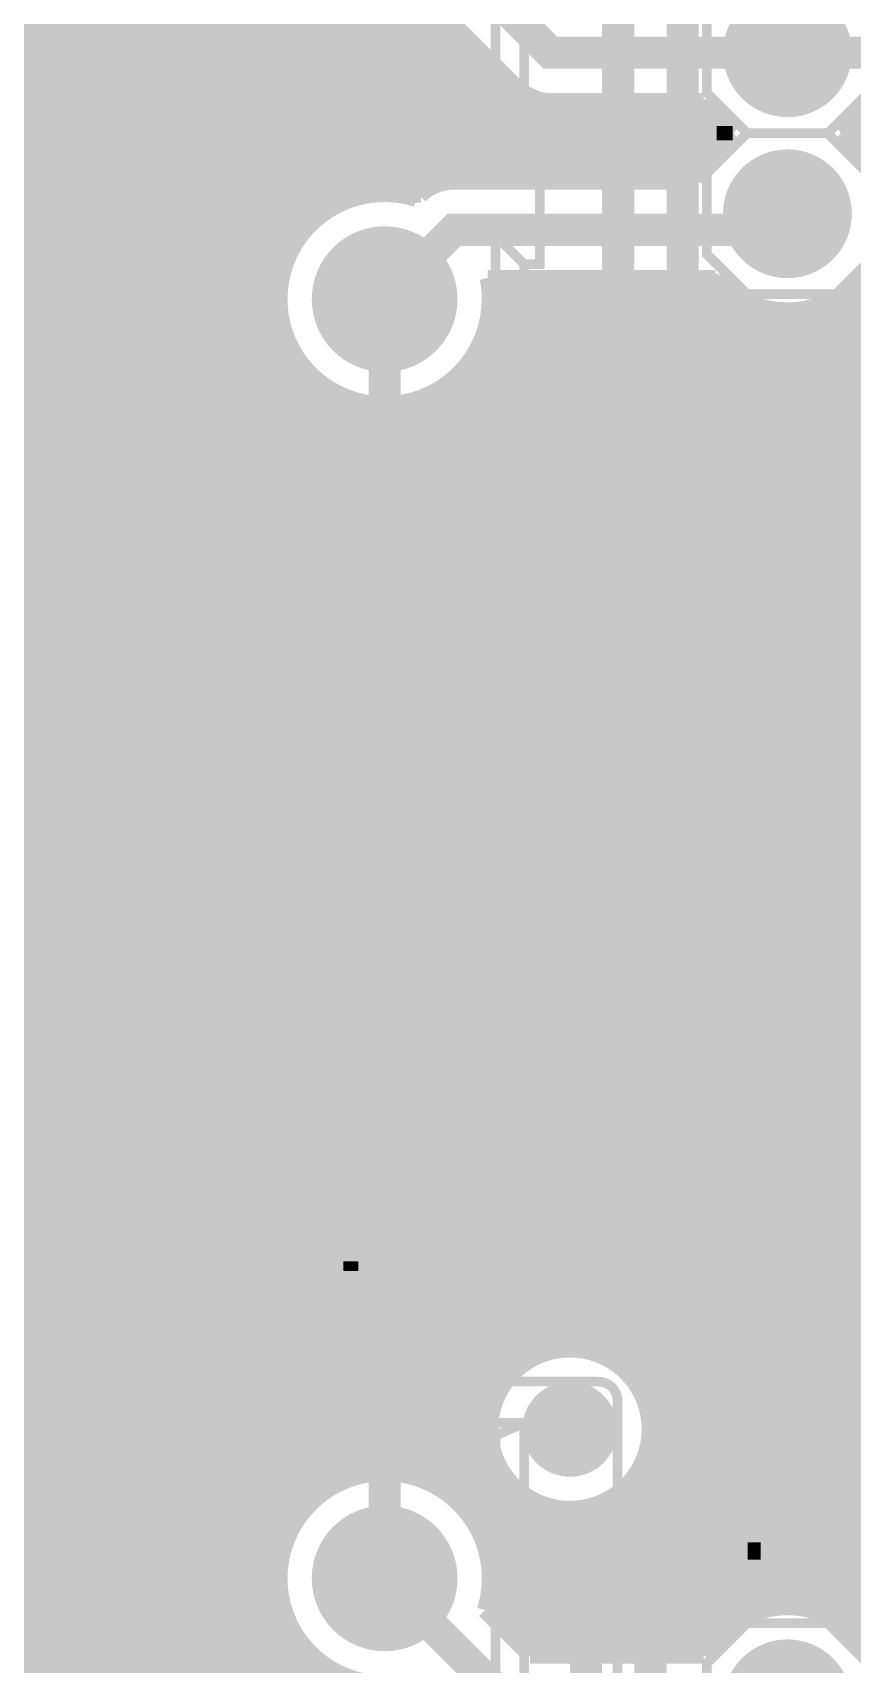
# Model space of a CAD drawing. Extents: x -5 to 100, y -56 to 115.
# Drawn here: x 9.06 to 21.98, y 63.49 to 89.22 of the extents above; entities that cross this region are included whole.
import ezdxf

# ---------------------------------------------------------------- set-up
doc = ezdxf.new("R2010")
doc.units = 0
doc.header["$MEASUREMENT"] = 0
doc.layers.get('0').update_dxf_attribs({"linetype": 'CONTINUOUS'})
for name, color, linetype in [('22-314-0_BOT', 7, 'CONTINUOUS'), ('22-314-0_DRD', 7, 'CONTINUOUS'), ('22-314-0_DRL', 2, 'CONTINUOUS'), ('22-314-0_SMB', 4, 'CONTINUOUS'), ('22-314-0_SMT', 3, 'CONTINUOUS'), ('22-314-0_SST', 5, 'CONTINUOUS'), ('22-314-0_TOP', 10, 'CONTINUOUS'), ('THRUHOLE_NPT', 9, 'CONTINUOUS'), ('THRUHOLE_TAP', 12, 'CONTINUOUS')]:
    doc.layers.add(name, color=color, linetype=linetype)

# ---------------------------------------------------------------- blocks, each defined once
blk = doc.blocks.new('ROUND_3')
at = {"const_width": 1.14935}
blk.add_lwpolyline([(-0.574674, 0, 1), (0.574674, 0, 1)], format="xyb", close=True, dxfattribs=at)
blk = doc.blocks.new('ROUND_4')
at = {"const_width": 0.7493}
blk.add_lwpolyline([(-0.37465, 0, 1), (0.37465, 0, 1)], format="xyb", close=True, dxfattribs=at)
blk = doc.blocks.new('ROUND_6')
at = {"const_width": 1.016}
blk.add_lwpolyline([(-0.508, 0, 1), (0.508, 0, 1)], format="xyb", close=True, dxfattribs=at)
blk = doc.blocks.new('ROUND_5')
at = {"const_width": 0.75057}
blk.add_lwpolyline([(-0.375284, 0, 1), (0.375284, 0, 1)], format="xyb", close=True, dxfattribs=at)
blk = doc.blocks.new('ROUND_17')
at = {"const_width": 0.54991}
blk.add_lwpolyline([(-0.274954, 0, 1), (0.274954, 0, 1)], format="xyb", close=True, dxfattribs=at)
blk = doc.blocks.new('ROUND_18')
at = {"const_width": 0.65024}
blk.add_lwpolyline([(-0.32512, 0, 1), (0.32512, 0, 1)], format="xyb", close=True, dxfattribs=at)

msp = doc.modelspace()

# ---------------------------------------------------------------- linework, layer by layer
at = {"layer": '22-314-0_BOT', "const_width": 0.508}
for points in [[(13.2588, 35.4838), (13.02766, 35.4838), (10.414, 38.1), (10.414, 104.46258), (12.25042, 106.299)], [(43.66514, 17.85366), (38.227, 17.85366), (22.098, 34.036), (22.098, 36.322), (17.78, 40.64), (17.78, 64.516), (20.066, 66.802), (20.066, 81.788), (18.288, 83.566), (18.288, 90.932), (14.224, 94.996), (14.224, 104.77246), (15.75054, 106.299)], [(56.66486, 11.3538), (56.66486, 9.16686), (54.61, 7.112), (41.402, 7.112), (33.782, 14.732), (33.782, 19.05), (28.702, 24.13), (13.208, 24.13), (9.652, 27.686), (9.652, 98.806), (8.7503, 99.7077), (8.7503, 101.69906)], [(12.25042, 101.69906), (12.25042, 99.88042), (11.176, 98.806), (11.176, 41.402), (17.018, 35.4838), (19.75866, 35.4838)], [(50.165, 11.3538), (50.165, 11.557), (46.482, 15.24), (46.482, 19.05), (44.958, 20.574), (37.084, 20.574), (23.114, 34.544), (23.114, 41.656), (18.796, 45.974), (18.796, 64.262), (20.828, 66.294), (20.828, 82.296), (19.304, 83.82), (19.304, 96.266), (15.75054, 99.81946), (15.75054, 101.69906)], [(14.605, 85.0138), (14.605, 64.84366)]]:
    msp.add_lwpolyline(points, dxfattribs=at)
at = {"layer": '22-314-0_DRD', "const_width": 0.254}
for points in [[(20.955, 89.535), (20.32, 88.9)], [(21.59, 88.9), (20.955, 89.535)], [(20.32, 88.9), (20.955, 88.265)], [(20.955, 88.265), (21.59, 88.9)], [(20.955, 86.995), (20.32, 86.36)], [(21.59, 86.36), (20.955, 86.995)], [(20.32, 86.36), (20.955, 85.725)], [(20.955, 85.725), (21.59, 86.36)], [(13.97, 85.6488), (13.97, 84.3788)], [(15.24, 85.6488), (13.97, 85.6488)], [(15.24, 85.6488), (13.97, 84.3788)], [(15.24, 84.3788), (13.97, 85.6488)], [(15.24, 84.3788), (15.24, 85.6488)], [(13.97, 84.3788), (15.24, 84.3788)], [(17.526, 67.8307), (17.526, 66.5607)], [(18.161, 67.1957), (16.891, 67.1957)], [(13.97, 65.47866), (13.97, 64.20866)], [(15.24, 65.47866), (13.97, 65.47866)], [(15.24, 65.47866), (13.97, 64.20866)], [(15.24, 64.20866), (13.97, 65.47866)], [(15.24, 64.20866), (15.24, 65.47866)], [(13.97, 64.20866), (15.24, 64.20866)], [(20.955, 63.5), (20.32, 62.865)], [(21.59, 62.865), (20.955, 63.5)]]:
    msp.add_lwpolyline(points, dxfattribs=at)
at = {"layer": '22-314-0_SST'}
for points, const_width in [([(10.9347, 94.31528), (10.9347, 81.915), (12.45362, 81.915), (16.75384, 81.915), (16.75384, 79.61376), (12.45362, 79.61376), (11.23442, 79.61376)], 0.1524), ([(18.2753, 79.91602), (18.2753, 81.915), (18.2753, 94.31528)], 0.1524), ([(12.40536, 93.96476), (16.80464, 93.96476), (16.35506, 93.7641), (12.85494, 93.7641), (12.40536, 93.96476), (12.40536, 90.96502), (12.1539, 90.96502), (12.1539, 88.3158), (16.80464, 88.3158), (16.35506, 88.51392), (12.1539, 88.51392)], 0.1524), ([(16.80464, 88.3158), (16.80464, 93.96476)], 0.1524), ([(16.35506, 93.7641), (16.35506, 88.51392)], 0.1524), ([(20.32, 87.63), (19.685, 88.265), (19.685, 89.535), (20.32, 90.17), (21.59, 90.17), (22.225, 89.535), (22.225, 88.265), (21.59, 87.63), (20.32, 87.63)], 0.1524), ([(12.40536, 85.21446), (12.1539, 85.21446), (12.1539, 82.36458), (16.80464, 82.36458), (16.80464, 85.56498), (17.05356, 85.56498), (17.05356, 88.13546), (12.1539, 88.13546), (12.1539, 85.56498), (12.40536, 85.56498), (12.40536, 85.21446), (12.85494, 84.76488), (12.1539, 84.76488)], 0.1524), ([(12.1539, 88.01354), (17.05356, 88.01354)], 0.1524), ([(20.32, 85.09), (19.685, 85.725), (19.685, 86.995), (20.32, 87.63), (21.59, 87.63), (22.225, 86.995), (22.225, 85.598), (21.717, 85.09), (20.32, 85.09)], 0.1524), ([(16.35506, 82.7659), (16.35506, 86.01456), (16.80464, 85.56498)], 0.1524), ([(12.85494, 84.76488), (12.85494, 86.01456), (12.1539, 86.01456)], 0.1524), ([(12.40536, 85.56498), (12.85494, 86.01456)], 0.1524), ([(17.05356, 86.01456), (16.35506, 86.01456)], 0.1524), ([(12.1539, 82.7659), (16.35506, 82.7659), (16.80464, 82.36458)], 0.1524), ([(18.2753, 81.915), (16.75384, 81.915), (16.75384, 82.11566), (12.45362, 82.11566), (12.45362, 81.915), (12.45362, 79.61376)], 0.1524), ([(10.9347, 79.91602), (10.9347, 81.915)], 0.1524), ([(17.54632, 80.15732), (17.54632, 81.42732), (17.3355, 81.2165)], 0.254), ([(16.75384, 80.3656), (12.45362, 80.3656)], 0.1524), ([(17.75968, 80.15732), (17.3355, 80.15732)], 0.254), ([(12.45362, 79.86522), (16.75384, 79.86522)], 0.1524), ([(16.75384, 79.61376), (17.97558, 79.61376)], 0.1524), ([(13.77442, 69.088), (13.77442, 68.91782), (13.83538, 68.75018), (14.0716, 68.75018), (14.13002, 68.91782), (14.13002, 69.76618)], 0.1524), ([(14.19098, 69.76618), (13.95222, 69.76618)], 0.1524), ([(14.96822, 69.25818), (14.61262, 69.25818), (14.5542, 69.42582), (14.5542, 69.596), (14.61262, 69.76618), (14.96822, 69.76618), (15.02918, 69.596), (15.02918, 69.42582), (14.79042, 68.75018)], 0.1524), ([(17.97558, 67.945), (11.23442, 67.945)], 0.1524), ([(10.9347, 67.64528), (10.9347, 55.245), (12.45362, 55.245), (16.75384, 55.245), (16.75384, 52.94376), (12.45362, 52.94376), (11.23442, 52.94376)], 0.1524), ([(18.2753, 53.24602), (18.2753, 55.245), (18.2753, 67.64528)], 0.1524), ([(12.40536, 67.29476), (16.80464, 67.29476), (16.35506, 67.0941), (12.85494, 67.0941), (12.40536, 67.29476), (12.40536, 64.29502), (12.1539, 64.29502), (12.1539, 61.6458), (16.80464, 61.6458), (16.35506, 61.84392), (12.1539, 61.84392)], 0.1524), ([(21.44522, 67.03568), (20.42922, 67.44208), (20.42922, 66.89852)], 0.2032), ([(12.85494, 67.0941), (12.85494, 63.84544), (12.1539, 63.84544)], 0.1524), ([(16.35506, 67.0941), (16.35506, 61.84392)], 0.1524), ([(16.80464, 61.6458), (16.80464, 67.29476)], 0.1524), ([(20.93722, 65.88252), (20.93722, 66.28892), (20.76704, 66.42608), (20.59686, 66.42608), (20.42922, 66.28892), (20.42922, 65.88252), (21.44522, 65.88252)], 0.2032), ([(20.42922, 65.41008), (20.42922, 65.1383)], 0.2032), ([(21.10486, 64.9351), (21.27504, 64.9351), (21.44522, 65.00368), (21.44522, 65.27292), (21.27504, 65.3415), (20.42922, 65.3415)], 0.2032), ([(12.85494, 63.84544), (12.40536, 64.29502)], 0.1524), ([(20.32, 61.595), (19.685, 62.23), (19.685, 63.5), (20.32, 64.135), (21.59, 64.135), (22.225, 63.5), (22.225, 62.23), (21.59, 61.595), (20.32, 61.595)], 0.1524)]:
    msp.add_lwpolyline(points, dxfattribs=dict(at, const_width=const_width))
at = {"layer": '22-314-0_SST', "const_width": 0.1524}
for points in [[(10.9347, 79.91602, 0.4142136), (11.23442, 79.6163)], [(17.97558, 79.61376, 0.4142136), (18.27784, 79.91602)], [(11.23442, 67.945, 0.4142136), (10.9347, 67.64528)], [(18.2753, 67.64528, 0.4142136), (17.97558, 67.945)]]:
    msp.add_lwpolyline(points, format="xyb", dxfattribs=at)
at = {"layer": '22-314-0_TOP'}
for points, const_width in [([(10.3632, 113.665), (10.3632, 42.74566)], 0.254), ([(10.5918, 113.665), (10.5918, 42.74566)], 0.254), ([(10.1346, 101.1047), (10.1346, 42.74566)], 0.254), ([(10.8204, 101.22408), (10.8204, 42.74566)], 0.254), ([(9.906, 100.73132), (9.906, 42.74566)], 0.254), ([(11.049, 100.78974), (11.049, 42.74566)], 0.254), ([(9.6774, 100.51034), (9.6774, 42.74566)], 0.254), ([(11.2776, 100.54844), (11.2776, 42.74566)], 0.254), ([(9.2202, 100.2665), (9.2202, 42.74566)], 0.254), ([(9.4488, 100.36302), (9.4488, 42.74566)], 0.254), ([(11.5062, 100.38842), (11.5062, 42.74566)], 0.254), ([(11.7348, 100.28428), (11.7348, 42.74566)], 0.254), ([(11.9634, 100.22078), (11.9634, 43.01744)], 0.254), ([(12.6492, 100.24618), (12.6492, 43.52544)], 0.254), ([(12.8778, 100.33), (12.8778, 43.59656)], 0.254), ([(8.9916, 100.21062), (8.9916, 42.74566)], 0.254), ([(12.192, 100.19284), (12.192, 43.25112)], 0.254), ([(12.4206, 100.203), (12.4206, 43.41368)], 0.254), ([(14.605, 91.51366), (17.21866, 88.9), (20.955, 88.9)], 0.508), ([(13.1064, 90.805), (13.1064, 85.72246)], 0.254), ([(13.335, 90.4494), (13.335, 86.0806)], 0.254), ([(13.5636, 90.22334), (13.5636, 86.30412)], 0.254), ([(13.7922, 90.0684), (13.7922, 86.45906)], 0.254), ([(14.0208, 89.96172), (14.0208, 86.56574)], 0.254), ([(15.10792, 89.93378), (16.68018, 88.36152)], 0.254), ([(14.2494, 89.89568), (14.2494, 86.63432)], 0.254), ([(14.478, 89.86012), (14.478, 86.66734)], 0.254), ([(14.7066, 89.86012), (14.7066, 86.66988)], 0.254), ([(14.9352, 89.8906), (14.9352, 86.6394)], 0.254), ([(15.1638, 89.8779), (15.1638, 86.64956)], 0.254), ([(15.3924, 89.6493), (15.3924, 86.8045)], 0.254), ([(15.621, 89.4207), (15.621, 86.86292)], 0.254), ([(15.8623, 89.1794), (3.5687, 89.1794)], 0.254), ([(15.8496, 89.1921), (15.8496, 86.868)], 0.254), ([(16.0909, 88.9508), (3.44424, 88.9508)], 0.254), ([(16.0782, 88.9635), (16.0782, 86.868)], 0.254), ([(29.21, 85.0138), (29.02966, 85.0138), (25.146, 88.9), (20.955, 88.9)], 0.508), ([(16.3195, 88.7222), (3.29692, 88.7222)], 0.254), ([(16.3068, 88.7349), (16.3068, 86.868)], 0.254), ([(16.5481, 88.4936), (3.12674, 88.4936)], 0.254), ([(16.5354, 88.5063), (16.5354, 86.868)], 0.254), ([(16.79702, 88.265), (2.92862, 88.265)], 0.254), ([(16.764, 88.28786), (16.764, 86.868)], 0.254), ([(16.9926, 88.17102), (16.9926, 86.868)], 0.254), ([(19.6342, 88.138), (17.21866, 88.138)], 0.254), ([(17.2212, 88.138), (17.2212, 86.868)], 0.254), ([(17.4498, 88.138), (17.4498, 86.868)], 0.254), ([(17.6784, 88.138), (17.6784, 86.868)], 0.254), ([(17.907, 88.138), (17.907, 86.868)], 0.254), ([(18.1356, 88.138), (18.1356, 86.868)], 0.254), ([(18.3642, 88.138), (18.3642, 86.868)], 0.254), ([(18.5928, 88.138), (18.5928, 86.868)], 0.254), ([(18.8214, 88.138), (18.8214, 86.868)], 0.254), ([(19.05, 88.138), (19.05, 86.868)], 0.254), ([(19.2786, 88.138), (19.2786, 86.868)], 0.254), ([(19.5072, 88.138), (19.5072, 86.868)], 0.254), ([(19.6977, 88.0364), (2.69748, 88.0364)], 0.254), ([(19.7358, 87.9856), (19.7358, 87.2744)], 0.254), ([(19.89074, 87.8078), (2.42316, 87.8078)], 0.254), ([(19.9644, 87.74176), (19.9644, 87.51824)], 0.254), ([(25.16124, 87.8078), (22.01672, 87.8078)], 0.254), ([(22.0218, 87.81034), (22.0218, 87.44712)], 0.254), ([(20.0406, 87.5792), (2.08788, 87.5792)], 0.254), ([(25.38984, 87.5792), (21.8694, 87.5792)], 0.254), ([(19.6342, 87.122), (1.01092, 87.122)], 0.254), ([(19.79676, 87.3506), (1.65608, 87.3506)], 0.254), ([(19.52752, 86.8934), (-3.81, 86.8934)], 0.254), ([(19.51736, 86.868), (15.6972, 86.868)], 0.254), ([(14.44498, 86.6648), (-3.81, 86.6648)], 0.254), ([(15.17904, 86.6648), (14.76248, 86.6648)], 0.254), ([(13.75156, 86.4362), (-3.81, 86.4362)], 0.254), ([(14.605, 85.0138), (15.6972, 86.106), (20.701, 86.106), (20.955, 86.36)], 0.508), ([(13.45438, 86.2076), (-3.81, 86.2076)], 0.254), ([(13.25626, 85.979), (-3.81, 85.979)], 0.254), ([(13.1191, 85.7504), (-3.81, 85.7504)], 0.254), ([(13.02512, 85.5218), (-3.81, 85.5218)], 0.254), ([(12.96924, 85.2932), (-3.81, 85.2932)], 0.254), ([(19.81962, 85.344), (16.22806, 85.344)], 0.254), ([(19.86534, 85.2932), (16.23822, 85.2932)], 0.254), ([(16.3068, 85.344), (16.3068, 67.50558)], 0.254), ([(16.5354, 85.344), (16.5354, 67.9704)], 0.254), ([(16.764, 85.344), (16.764, 68.19392)], 0.254), ([(16.9926, 85.344), (16.9926, 68.33362)], 0.254), ([(17.2212, 85.344), (17.2212, 68.4149)], 0.254), ([(17.4498, 85.344), (17.4498, 68.45046)], 0.254), ([(17.6784, 85.344), (17.6784, 68.44284)], 0.254), ([(17.907, 85.344), (17.907, 68.39204)], 0.254), ([(18.1356, 85.344), (18.1356, 68.29298)], 0.254), ([(18.3642, 85.344), (18.3642, 68.13042)], 0.254), ([(18.5928, 85.344), (18.5928, 67.85864)], 0.254), ([(18.8214, 85.344), (18.8214, 63.627)], 0.254), ([(19.05, 85.344), (19.05, 63.627)], 0.254), ([(19.2786, 85.344), (19.2786, 63.627)], 0.254), ([(19.5072, 85.344), (19.5072, 63.627)], 0.254), ([(19.7358, 85.344), (19.7358, 63.7794)], 0.254), ([(27.57424, 85.2932), (22.04212, 85.2932)], 0.254), ([(12.94638, 85.0646), (-3.81, 85.0646)], 0.254), ([(20.15236, 85.0646), (16.26108, 85.0646)], 0.254), ([(19.9644, 85.20176), (19.9644, 64.02324)], 0.254), ([(20.193, 85.0392), (20.193, 64.18326)], 0.254), ([(27.55138, 85.0646), (21.75764, 85.0646)], 0.254), ([(21.7932, 85.08746), (21.7932, 64.13754)], 0.254), ([(22.0218, 85.27034), (22.0218, 63.95212)], 0.254), ([(12.95654, 84.836), (-3.81, 84.836)], 0.254), ([(27.56154, 84.836), (16.25346, 84.836)], 0.254), ([(20.4216, 84.93252), (20.4216, 64.29248)], 0.254), ([(20.6502, 84.86648), (20.6502, 64.35852)], 0.254), ([(20.8788, 84.83854), (20.8788, 64.38646)], 0.254), ([(21.1074, 84.84362), (21.1074, 64.38138)], 0.254), ([(21.336, 84.88426), (21.336, 64.34074)], 0.254), ([(21.5646, 84.963), (21.5646, 64.262)], 0.254), ([(12.99718, 84.6074), (-3.81, 84.6074)], 0.254), ([(27.60218, 84.6074), (16.21028, 84.6074)], 0.254), ([(13.07338, 84.3788), (-3.81, 84.3788)], 0.254), ([(13.1064, 84.30514), (13.1064, 65.55232)], 0.254), ([(27.67838, 84.3788), (16.13662, 84.3788)], 0.254), ([(13.19022, 84.1502), (-3.81, 84.1502)], 0.254), ([(27.79522, 84.1502), (16.01978, 84.1502)], 0.254), ([(16.0782, 84.25434), (16.0782, 65.60312)], 0.254), ([(13.35786, 83.9216), (-3.81, 83.9216)], 0.254), ([(13.335, 83.94954), (13.335, 65.91046)], 0.254), ([(15.8496, 83.91906), (15.8496, 65.9384)], 0.254), ([(27.96286, 83.9216), (15.85214, 83.9216)], 0.254), ([(13.60424, 83.693), (-3.81, 83.693)], 0.254), ([(13.5636, 83.72348), (13.5636, 66.13398)], 0.254), ([(13.7922, 83.56854), (13.7922, 66.28892)], 0.254), ([(15.3924, 83.55584), (15.3924, 66.30416)], 0.254), ([(28.20924, 83.693), (15.60576, 83.693)], 0.254), ([(15.621, 83.70316), (15.621, 66.1543)], 0.254), ([(14.01826, 83.4644), (-3.81, 83.4644)], 0.254), ([(98.425, 83.2358), (-3.81, 83.2358)], 0.254), ([(14.0208, 83.46186), (14.0208, 66.3956)], 0.254), ([(14.2494, 83.39582), (14.2494, 66.46418)], 0.254), ([(14.478, 83.36026), (14.478, 66.4972)], 0.254), ([(14.7066, 83.36026), (14.7066, 66.49974)], 0.254), ([(14.9352, 83.39074), (14.9352, 66.46926)], 0.254), ([(15.1638, 83.45424), (15.1638, 66.40576)], 0.254), ([(28.62326, 83.4644), (15.19174, 83.4644)], 0.254), ([(98.425, 83.0072), (-3.81, 83.0072)], 0.254), ([(98.425, 82.7786), (-3.81, 82.7786)], 0.254), ([(98.425, 82.55), (-3.81, 82.55)], 0.254), ([(98.425, 82.3214), (-3.81, 82.3214)], 0.254), ([(48.895, 82.0928), (-3.81, 82.0928)], 0.254), ([(48.895, 81.8642), (-3.81, 81.8642)], 0.254), ([(48.895, 81.6356), (-3.81, 81.6356)], 0.254), ([(48.895, 81.407), (-3.81, 81.407)], 0.254), ([(48.895, 81.1784), (-3.81, 81.1784)], 0.254), ([(48.895, 80.9498), (-3.81, 80.9498)], 0.254), ([(48.895, 80.7212), (-3.81, 80.7212)], 0.254), ([(48.895, 80.4926), (-3.81, 80.4926)], 0.254), ([(48.895, 80.264), (-3.81, 80.264)], 0.254), ([(48.895, 80.0354), (-3.81, 80.0354)], 0.254), ([(48.895, 79.8068), (-3.81, 79.8068)], 0.254), ([(48.895, 79.5782), (-3.81, 79.5782)], 0.254), ([(48.895, 79.3496), (-3.81, 79.3496)], 0.254), ([(48.895, 79.121), (-3.81, 79.121)], 0.254), ([(48.895, 78.8924), (-3.81, 78.8924)], 0.254), ([(48.895, 78.6638), (-3.81, 78.6638)], 0.254), ([(98.425, 78.4352), (-3.81, 78.4352)], 0.254), ([(98.425, 78.2066), (-3.81, 78.2066)], 0.254), ([(98.425, 77.978), (-3.81, 77.978)], 0.254), ([(98.425, 77.7494), (-3.81, 77.7494)], 0.254), ([(98.425, 77.5208), (-3.81, 77.5208)], 0.254), ([(59.1312, 77.2922), (-3.81, 77.2922)], 0.254), ([(58.88736, 77.0636), (-3.81, 77.0636)], 0.254), ([(58.75782, 76.835), (-3.81, 76.835)], 0.254), ([(58.69432, 76.6064), (-3.81, 76.6064)], 0.254), ([(58.68416, 76.3778), (-3.81, 76.3778)], 0.254), ([(58.72988, 76.1492), (-3.81, 76.1492)], 0.254), ([(58.83402, 75.9206), (-3.81, 75.9206)], 0.254), ([(59.0296, 75.692), (-3.81, 75.692)], 0.254), ([(59.50458, 75.4634), (-3.81, 75.4634)], 0.254), ([(98.425, 75.2348), (-3.81, 75.2348)], 0.254), ([(98.425, 75.0062), (-3.81, 75.0062)], 0.254), ([(98.425, 74.7776), (-3.81, 74.7776)], 0.254), ([(98.425, 74.549), (-3.81, 74.549)], 0.254), ([(98.425, 74.3204), (-3.81, 74.3204)], 0.254), ([(98.425, 74.0918), (-3.81, 74.0918)], 0.254), ([(98.425, 73.8632), (-3.81, 73.8632)], 0.254), ([(98.425, 73.6346), (-3.81, 73.6346)], 0.254), ([(98.425, 73.406), (-3.81, 73.406)], 0.254), ([(98.425, 73.1774), (-3.81, 73.1774)], 0.254), ([(98.425, 72.9488), (-3.81, 72.9488)], 0.254), ([(98.425, 72.7202), (-3.81, 72.7202)], 0.254), ([(98.425, 72.4916), (-3.81, 72.4916)], 0.254), ([(98.425, 72.263), (-3.81, 72.263)], 0.254), ([(98.425, 72.0344), (-3.81, 72.0344)], 0.254), ([(98.425, 71.8058), (-3.81, 71.8058)], 0.254), ([(98.425, 71.5772), (-3.81, 71.5772)], 0.254), ([(25.66924, 71.3486), (-3.81, 71.3486)], 0.254), ([(25.43556, 71.12), (-3.81, 71.12)], 0.254), ([(25.3111, 70.8914), (-3.81, 70.8914)], 0.254), ([(25.25014, 70.6628), (-3.81, 70.6628)], 0.254), ([(25.24506, 70.4342), (-3.81, 70.4342)], 0.254), ([(25.29332, 70.2056), (-3.81, 70.2056)], 0.254), ([(25.40254, 69.977), (-3.81, 69.977)], 0.254), ([(25.60574, 69.7484), (-3.81, 69.7484)], 0.254), ([(26.16708, 69.5198), (-3.81, 69.5198)], 0.254), ([(30.23616, 69.2912), (-3.81, 69.2912)], 0.254), ([(30.27426, 69.0626), (-3.81, 69.0626)], 0.254), ([(30.37078, 68.834), (-3.81, 68.834)], 0.254), ([(30.55366, 68.6054), (-3.81, 68.6054)], 0.254), ([(17.09674, 68.3768), (-3.81, 68.3768)], 0.254), ([(30.95244, 68.3768), (17.95272, 68.3768)], 0.254), ([(16.70558, 68.1482), (-3.81, 68.1482)], 0.254), ([(31.94558, 68.1482), (18.34388, 68.1482)], 0.254), ([(16.4973, 67.9196), (-3.81, 67.9196)], 0.254), ([(31.7373, 67.9196), (18.55216, 67.9196)], 0.254), ([(16.3703, 67.691), (-3.81, 67.691)], 0.254), ([(31.6103, 67.691), (18.67916, 67.691)], 0.254), ([(16.29664, 67.4624), (-3.81, 67.4624)], 0.254), ([(31.53664, 67.4624), (18.75282, 67.4624)], 0.254), ([(16.2687, 67.2338), (-3.81, 67.2338)], 0.254), ([(31.5087, 67.2338), (18.78076, 67.2338)], 0.254), ([(16.2814, 67.0052), (-3.81, 67.0052)], 0.254), ([(16.33982, 66.7766), (-3.81, 66.7766)], 0.254), ([(16.3068, 66.88328), (16.3068, 64.21882)], 0.254), ([(31.57982, 66.7766), (18.70964, 66.7766)], 0.254), ([(31.5214, 67.0052), (18.76806, 67.0052)], 0.254), ([(16.4465, 66.548), (-3.81, 66.548)], 0.254), ([(18.5928, 66.53022), (18.5928, 63.627)], 0.254), ([(31.6865, 66.548), (18.60296, 66.548)], 0.254), ([(13.84808, 66.3194), (-3.81, 66.3194)], 0.254), ([(16.62176, 66.3194), (15.36192, 66.3194)], 0.254), ([(16.5354, 66.41846), (16.5354, 63.99022)], 0.254), ([(18.3642, 66.25844), (18.3642, 63.627)], 0.254), ([(29.08808, 66.3194), (18.4277, 66.3194)], 0.254), ([(13.51026, 66.0908), (-3.81, 66.0908)], 0.254), ([(16.92402, 66.0908), (15.6972, 66.0908)], 0.254), ([(16.764, 66.19494), (16.764, 63.76162)], 0.254), ([(16.9926, 66.05524), (16.9926, 63.627)], 0.254), ([(17.907, 65.99682), (17.907, 63.627)], 0.254), ([(28.75026, 66.0908), (18.12544, 66.0908)], 0.254), ([(18.1356, 66.09588), (18.1356, 63.627)], 0.254), ([(13.2969, 65.8622), (-3.81, 65.8622)], 0.254), ([(28.5369, 65.8622), (15.9131, 65.8622)], 0.254), ([(17.2212, 65.97396), (17.2212, 63.627)], 0.254), ([(17.4498, 65.9384), (17.4498, 63.627)], 0.254), ([(17.6784, 65.94602), (17.6784, 63.627)], 0.254), ([(13.14704, 65.6336), (-3.81, 65.6336)], 0.254), ([(28.38704, 65.6336), (16.06296, 65.6336)], 0.254), ([(13.04544, 65.405), (-3.81, 65.405)], 0.254), ([(28.28544, 65.405), (16.16456, 65.405)], 0.254), ([(12.9794, 65.1764), (-3.81, 65.1764)], 0.254), ([(14.605, 64.84366), (16.58366, 62.865), (20.955, 62.865)], 0.508), ([(28.2194, 65.1764), (16.22806, 65.1764)], 0.254), ([(12.94892, 64.9478), (-3.81, 64.9478)], 0.254), ([(12.95146, 64.7192), (-3.81, 64.7192)], 0.254), ([(28.18892, 64.9478), (16.25854, 64.9478)], 0.254), ([(28.19146, 64.7192), (16.25854, 64.7192)], 0.254), ([(12.98448, 64.4906), (-3.81, 64.4906)], 0.254), ([(28.22448, 64.4906), (16.22298, 64.4906)], 0.254), ([(13.05306, 64.262), (-3.81, 64.262)], 0.254), ([(16.18488, 64.34074), (16.89862, 63.627)], 0.254), ([(20.3454, 64.262), (16.26362, 64.262)], 0.254), ([(28.13304, 64.262), (21.5646, 64.262)], 0.254), ([(13.15974, 64.0334), (8.89, 64.0334)], 0.254), ([(13.1064, 64.135), (13.1064, 59.05246)], 0.254), ([(19.9771, 64.0334), (16.49222, 64.0334)], 0.254), ([(27.90444, 64.0334), (21.9329, 64.0334)], 0.254), ([(13.31214, 63.8048), (8.89, 63.8048)], 0.254), ([(13.335, 63.7794), (13.335, 59.4106)], 0.254), ([(19.75358, 63.8048), (16.72082, 63.8048)], 0.254), ([(13.5382, 63.5762), (8.89, 63.5762)], 0.254), ([(13.5636, 63.55334), (13.5636, 59.63412)], 0.254), ([(19.6342, 63.627), (16.89862, 63.627)], 0.254), ([(13.7922, 63.3984), (13.7922, 59.78906)], 0.254)]:
    msp.add_lwpolyline(points, dxfattribs=dict(at, const_width=const_width))
at = {"layer": '22-314-0_TOP', "const_width": 0.254}
for points in [[(16.68018, 88.36152, 0.1989124), (17.21866, 88.13848)], [(19.6342, 88.138, 0.1158551), (20.11151, 87.62969)], [(21.79574, 87.63, 0.1159956), (22.27363, 88.13779)], [(20.11172, 87.63, 0.1626574), (19.51762, 86.86791)], [(22.479, 86.36, 0.2516254), (21.79625, 87.63077)], [(15.6972, 86.868, 0.1989128), (15.15838, 86.64482)], [(15.6972, 86.868, 0.1989128), (15.15838, 86.64482)], [(14.605, 86.67242, 0.4142136), (12.94638, 85.0138)], [(15.10792, 86.59368, 0.0771992), (14.605, 86.67179)], [(20.955, 84.836, 0.4142136), (22.479, 86.36)], [(16.26362, 85.0138, 0.050218), (16.23033, 85.34446)], [(19.81962, 85.344, 0.2133597), (20.955, 84.83641)], [(12.94638, 85.0138, 0.4142136), (14.605, 83.35518)], [(14.605, 83.35772, 0.4142136), (16.26108, 85.0138)], [(17.526, 68.453, 0.4142136), (16.2687, 67.1957)], [(18.7833, 67.1957, 0.4142136), (17.526, 68.453)], [(16.2687, 67.1957, 0.4142136), (17.526, 65.9384)], [(17.526, 65.9384, 0.4142136), (18.7833, 67.1957)], [(14.605, 66.50228, 0.4142136), (12.94638, 64.84366)], [(16.26362, 64.84366, 0.4142136), (14.605, 66.50228)], [(12.94638, 64.84366, 0.4142136), (14.605, 63.18504)], [(16.18488, 64.34074, 0.0771992), (16.26299, 64.84366)], [(20.955, 64.389, 0.2680352), (19.6342, 63.627)], [(22.479, 62.865, 0.4142136), (20.955, 64.389)]]:
    msp.add_lwpolyline(points, format="xyb", dxfattribs=at)

# ---------------------------------------------------------------- block references
at = {"layer": '22-314-0_BOT'}
for name, p in [('ROUND_6', (20.955, 88.9)), ('ROUND_6', (20.955, 86.36)), ('ROUND_3', (14.605, 85.0138)), ('ROUND_4', (17.526, 67.1957)), ('ROUND_3', (14.605, 64.84366)), ('ROUND_6', (20.955, 62.865))]:
    msp.add_blockref(name, p, dxfattribs=at)
at = {"layer": '22-314-0_DRL'}
for name, p in [('ROUND_17', (20.955, 88.9)), ('ROUND_17', (20.955, 86.36)), ('ROUND_18', (14.605, 85.0138)), ('ROUND_5', (17.526, 67.1957)), ('ROUND_18', (14.605, 64.84366))]:
    msp.add_blockref(name, p, dxfattribs=at)
at = {"layer": '22-314-0_SMB'}
for name, p in [('ROUND_6', (20.955, 88.9)), ('ROUND_6', (20.955, 86.36)), ('ROUND_3', (14.605, 85.0138)), ('ROUND_4', (17.526, 67.1957)), ('ROUND_3', (14.605, 64.84366)), ('ROUND_6', (20.955, 62.865))]:
    msp.add_blockref(name, p, dxfattribs=at)
at = {"layer": '22-314-0_SMT'}
for name, p in [('ROUND_6', (20.955, 88.9)), ('ROUND_6', (20.955, 86.36)), ('ROUND_3', (14.605, 85.0138)), ('ROUND_4', (17.526, 67.1957)), ('ROUND_3', (14.605, 64.84366)), ('ROUND_6', (20.955, 62.865))]:
    msp.add_blockref(name, p, dxfattribs=at)
at = {"layer": '22-314-0_TOP'}
for name, p in [('ROUND_6', (20.955, 88.9)), ('ROUND_6', (20.955, 86.36)), ('ROUND_3', (14.605, 85.0138)), ('ROUND_4', (17.526, 67.1957)), ('ROUND_3', (14.605, 64.84366)), ('ROUND_6', (20.955, 62.865))]:
    msp.add_blockref(name, p, dxfattribs=at)
at = {"layer": 'THRUHOLE_NPT'}
msp.add_blockref('ROUND_5', (17.526, 67.1957), dxfattribs=at)
at = {"layer": 'THRUHOLE_TAP'}
for name, p in [('ROUND_17', (20.955, 88.9)), ('ROUND_17', (20.955, 86.36)), ('ROUND_18', (14.605, 85.0138)), ('ROUND_18', (14.605, 64.84366))]:
    msp.add_blockref(name, p, dxfattribs=at)

doc.saveas('drawing.dxf')
